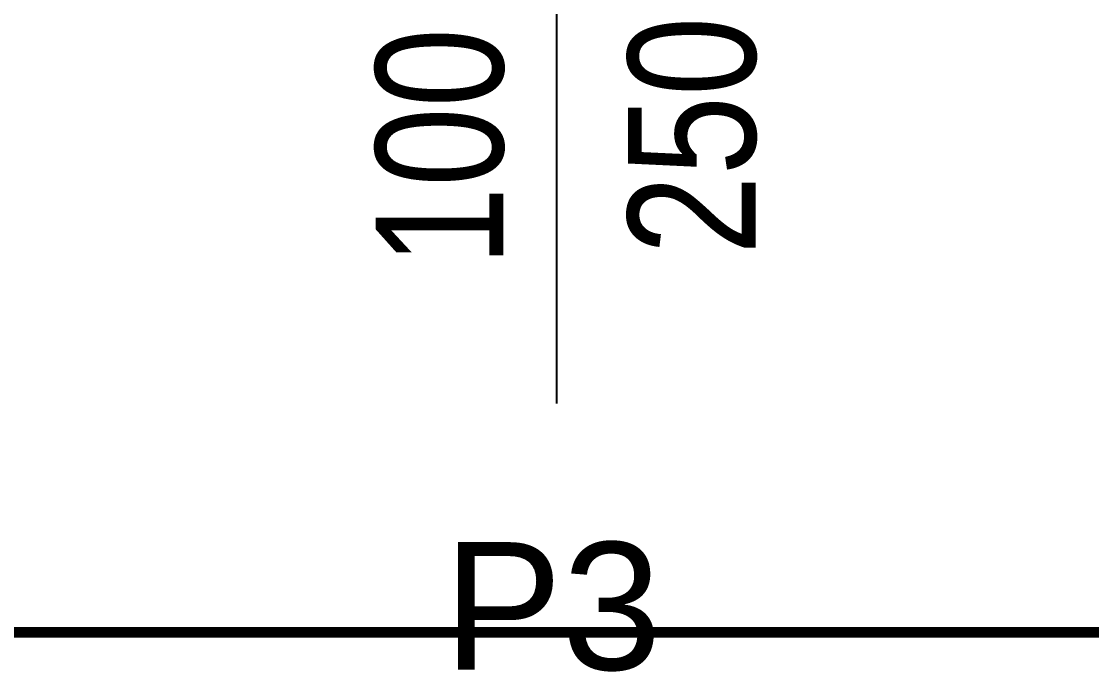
# Model space of a CAD drawing. Header units: inches. Extents: x 21 to 32698, y 13 to 3712.
# Drawn here: x 16701.4 to 16802, y 918.4 to 979.5 of the extents above; entities that cross this region are included whole.
import ezdxf
from ezdxf.enums import TextEntityAlignment as Align

# ---------------------------------------------------------------- set-up
doc = ezdxf.new("R2010")
doc.units = ezdxf.units.IN
doc.header["$MEASUREMENT"] = 0
doc.linetypes.add('ACAD_ISO03W100', pattern=[30, 12, -18])
doc.linetypes.add('DOT', pattern=[6.35, 0, -6.35])
for name, color, linetype, lineweight in [('Z_MİM_-KM-GLAZ', 8, 'Continuous', 25), ('Z_MİM_-KM-GLAZ-IDEN', 8, 'Continuous', 25), ('Z_MİM_-KM-ROOF-RAY', 8, 'DOT', 25)]:
    doc.layers.add(name, color=color, linetype=linetype, lineweight=lineweight)
doc.styles.add('STYLE1', font='arial.ttf', dxfattribs={"height": 1})

# ---------------------------------------------------------------- blocks, each defined once
blk = doc.blocks.new('*U276')
at = {"layer": 'Z_MİM_-KM-GLAZ-IDEN', "ltscale": 1.5}
blk.add_line((60, 18.52), (60, -88.52), dxfattribs=at)
at = {"layer": 'Z_MİM_-KM-GLAZ-IDEN', "color": 7, "linetype": 'Continuous', "ltscale": 2, "style": 'STYLE1', "width": 0.8}
for s, p in [('250', (78.71, -63.34)), ('100', (55, -64.41))]:
    blk.add_text(s, height=12, rotation=90, dxfattribs=at).set_placement(p, align=Align.CENTER)
at = {"layer": 'Z_MİM_-KM-GLAZ-IDEN', "color": 7, "linetype": 'Continuous', "ltscale": 2, "style": 'STYLE1'}
blk.add_text('P3', height=12, rotation=360, dxfattribs=at).set_placement((59.62, -113.54), align=Align.CENTER)

msp = doc.modelspace()

# ---------------------------------------------------------------- linework, layer by layer
at = {"layer": 'Z_MİM_-KM-ROOF-RAY', "linetype": 'ACAD_ISO03W100', "const_width": 1}
msp.add_lwpolyline([(18891.71, 922.08), (15271.71, 922.08), (15271.71, 1577.08), (14981.71, 1577.08), (14981.71, 2642.08), (18891.71, 2642.08)], close=True, dxfattribs=at)

# ---------------------------------------------------------------- next in the draw order: block references
at = {"layer": 'Z_MİM_-KM-GLAZ', "ltscale": 1.5}
msp.add_blockref('*U276', (16691.71, 1032.11), dxfattribs=at)

doc.saveas('drawing.dxf')
